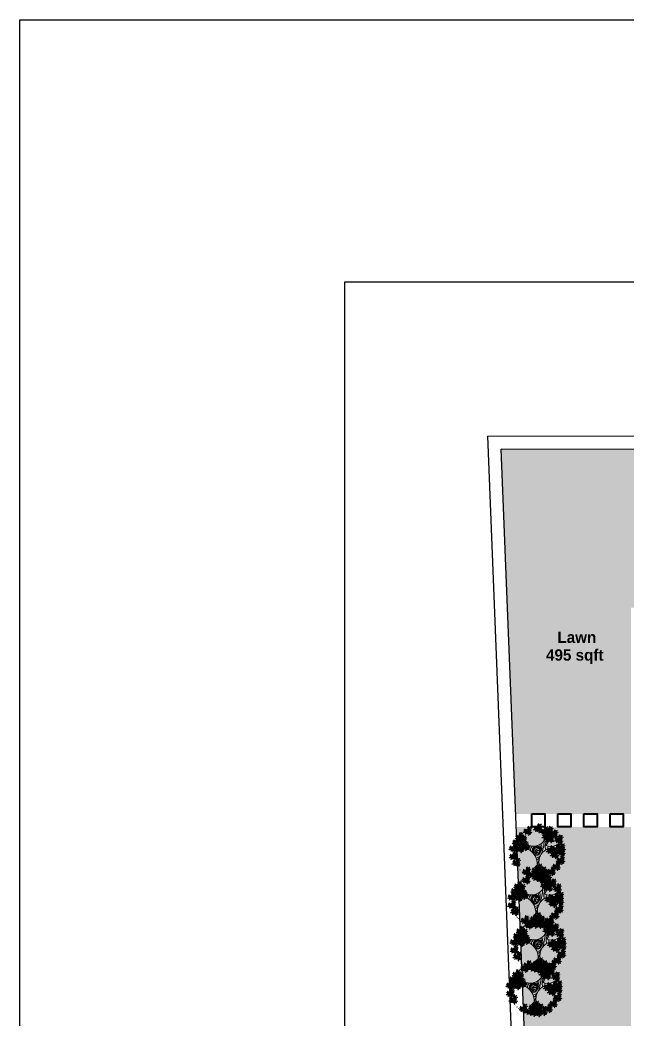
# Model space of a CAD drawing. Header units: feet. Extents: x 3576 to 8206, y -9151 to -6616.
# Drawn here: x 4597 to 5024, y -8422 to -7719 of the extents above; entities that cross this region are included whole.
import ezdxf

# ---------------------------------------------------------------- set-up
doc = ezdxf.new("R2010")
doc.units = ezdxf.units.FT
doc.linetypes.add('ACAD_ISO07W100', pattern=[3, 0, -3])
doc.layers.get('0').update_dxf_attribs({"linetype": 'CONTINUOUS', "lineweight": 40})
for name, color, linetype, lineweight in [('A-GFLR-MBND', 12, 'CONTINUOUS', 5), ('Landscape', 114, 'CONTINUOUS', 5), ('pathway', 7, 'CONTINUOUS', 18), ('text', 47, 'CONTINUOUS', 25), ('Wall1', 7, 'CONTINUOUS', 40)]:
    doc.layers.add(name, color=color, linetype=linetype, lineweight=lineweight)
doc.styles.add('ROMANS', font='sanss___.ttf')
pattern_1 = [(90, (-2170.3763, -1033.5855), (-3.5921, 3.5921), [0.9525, -6.2317]), (45, (-2170.3763, -1033.5855), (-3.5921024, 3.5921024), [0.9525, -4.1275]), (135, (-2170.3763, -1033.5855), (-3.5921024, -3.5921024), [0.9525, -4.1275])]

# ---------------------------------------------------------------- blocks, each defined once
blk = doc.blocks.new('TREE11')
at = {"color": 58, "linetype": 'ACAD_ISO07W100'}
blk.add_circle((-519.1, -106.2), 73.9, dxfattribs=at)
at = {"color": 56}
for centre, radius, start, end in [((-620.7, -120.5), 84.3, 24.1035, 53.2983), ((-511.2, -37), 50.3, 189.3538, 231.1951), ((-504.8, -48.2), 41, 163.6515, 348.6808), ((-557.4, -54.5), 35.5, 215.8345, 292.5006), ((-537.7, -31.2), 81.5, 314.2902, 339.5721), ((-490.5, 54.4), 145.5, 274.022, 286.8209), ((-463.9, -69.5), 5.45, 82.8633, 135.4731), ((-557.4, -158.1), 69.3, 103.7789, 120.4875), ((-516, -102.1), 23.4, 7.0113, 35.7684), ((-516, -102.1), 25.9, 9.0483, 33.4487), ((-524.6, -144), 7.36, 5.7474, 72.6741), ((-553.4, -146.9), 30.5, 288.7365, 327.4452), ((-530.7, -165.5), 8.83, 352.0274, 72.8911), ((-527, -163.8), 0.75, 356.3878, 150.4198), ((-527, -159.9), 5.14, 350.6397, 88.6577), ((-463.3, -161.5), 63, 182.1324, 197.0268), ((-415.6, -165.1), 106.4, 170.97, 188.0512), ((-519.9, -148.5), 0.75, 8.8483, 170.97), ((-469.9, -140.7), 49.9, 188.8483, 228.6477)]:
    blk.add_arc(centre, radius, start, end, dxfattribs=at)
at = {"color": 78}
for centre, radius, start, end in [((-620.7, -120.5), 86.8, 47.2446, 52.9944), ((-511.2, -37), 52.8, 190.6769, 200.95), ((-561.3, -56.2), 0.75, 227.2446, 20.95), ((-430.7, -20.7), 123.6, 189.1485, 206.1613), ((-519.4, -2.3), 102.9, 228.2749, 238.0732), ((-566.3, -89.5), 25.9, 336.9416, 38.1547), ((-544.2, -86.6), 0.75, 299.0722, 51.2503), ((-542.3, -75.7), 0.75, 231.1951, 33.3906), ((-532.3, -85.3), 1.5, 192.0895, 198.9797), ((-504.6, -97.6), 15.7, 1.2766, 40.9426), ((-484.6, -81.4), 8.6, 330.0655, 23.1295), ((-476.9, -84.3), 7.13, 45.9388, 82.3641), ((-472.4, -85.6), 9.68, 74.8472, 105.4798), ((-465.4, -72.1), 6.16, 78.4489, 118.2848), ((-463.1, -92.5), 8.45, 18.8209, 39.6049), ((-461.8, -95.9), 10.7, 35.5737, 56.4082), ((-574.3, -90.2), 0.75, 294.9015, 50.3418), ((-571.7, -75.3), 18.6, 270.3058, 308.5219), ((-563.5, -87), 6.37, 271.1588, 332.3229), ((-559.6, -90.5), 3.14, 270.3372, 10.6308), ((-555.3, -92.2), 7.39, 326.2332, 26.6904), ((-519.1, -106.2), 5.71, 65.9354, 228.2326), ((-519.1, -106.2), 4.71, 65.9354, 231.3605), ((-516.2, -101.7), 8.32, 304.2496, 120.6471), ((-517.8, -103.2), 1.5, 356.4939, 65.9354), ((-480.3, -90), 0.75, 134.2902, 274.022), ((-477.8, -90.6), 3.44, 288.8848, 5.4338), ((-873.1, -115.7), 401.2, 3.1934, 3.6722), ((-458.4, -90.7), 0.75, 104.749, 249.9134), ((-503, -297.9), 211.2, 74.3886, 77.8849), ((-547, 1281.2), 1374, 273.6865, 274.1657), ((-463.1, -92.5), 8.45, 338.406, 1.0961), ((-461.8, -95.9), 10.7, 353.2333, 14.8973)]:
    blk.add_arc(centre, radius, start, end, dxfattribs=at)
at = {"color": 58}
for centre, radius, start, end in [((-421.9, -69.4), 115.7, 181.7506, 201.9548), ((-505.4, -93.3), 25.3, 153.369, 217.6505), ((-501, -96.7), 26.4, 151.934, 213.4232), ((-564.7, -135.7), 42.3, 293.9879, 131.9406), ((-510.5, -103.4), 20.8, 206.4755, 259.877), ((-516, -102.1), 12.4, 323.065, 156.8903), ((-516, -102.1), 13.4, 342.0557, 147.96), ((-519.3, -103.4), 7, 310.7073, 191.1031), ((-515.4, -101.2), 10.2, 281.129, 174.0494), ((-515, -104.6), 11.3, 201.537, 298.5269), ((-515.4, -102.6), 11.6, 228.0671, 323.065), ((-521.9, -109.3), 1.5, 228.2326, 282.7512), ((-523.4, -102.9), 7.08, 280.709, 356.4939), ((-523.4, -102.9), 8.08, 280.709, 356.4939), ((-523.4, -102.9), 8.08, 282.7512, 356.4939), ((-469.9, -140.7), 47.4, 59.1032, 230.7684), ((-517.8, -103.2), 2.5, 356.4939, 65.9354), ((-513.7, -109.7), 1.5, 136.0407, 281.129), ((-516, -102.1), 18.4, 359.3559, 44.8285), ((-507.7, -111.7), 19.6, 201.2487, 245.3362), ((-500.7, -123.3), 22.8, 189.7999, 223.5077)]:
    blk.add_arc(centre, radius, start, end, dxfattribs=at)
blk = doc.blocks.new('CREEPERS1')
at = {"layer": 'Landscape', "color": 62}
for p, q in [((-0.44, 0.15), (-0.47, 0.12)), ((-0.47, 0.12), (-0.43, 0.12)), ((-0.4, 0.17), (-0.44, 0.15)), ((-0.43, 0.12), (-0.41, 0.14)), ((-0.41, 0.14), (-0.37, 0.13)), ((-0.37, 0.16), (-0.4, 0.17)), ((-0.34, 0.01), (-0.4, -0.11)), ((-0.3, 0.15), (-0.37, 0.16)), ((-0.37, 0.13), (-0.36, 0.12)), ((-0.36, 0.12), (-0.29, 0.06)), ((-0.22, -0.01), (-0.34, 0.01)), ((-0.23, 0.07), (-0.3, 0.15)), ((-0.29, 0.06), (-0.27, 0.06)), ((-0.25, 0.35), (-0.28, 0.29)), ((-0.28, 0.29), (-0.25, 0.24)), ((-0.27, 0.06), (-0.23, 0.04)), ((-0.24, 0.29), (-0.25, 0.35)), ((-0.25, 0.24), (-0.21, 0.15)), ((-0.21, 0.25), (-0.24, 0.29)), ((-0.18, 0.04), (-0.23, 0.07)), ((-0.23, 0.04), (-0.18, 0.04)), ((-0.22, -0.01), (-0.19, 0.02)), ((-0.19, 0), (-0.22, -0.01)), ((-0.15, 0.18), (-0.21, 0.25)), ((-0.21, 0.15), (-0.18, 0.04)), ((-0.19, 0.02), (-0.2, -0.04)), ((-0.18, 0.04), (-0.19, 0)), ((-0.19, -0.01), (-0.16, 0.02)), ((-0.16, 0.02), (-0.15, -0.04)), ((-0.12, 0), (-0.16, 0.02)), ((-0.16, 0.02), (-0.09, 0.02)), ((-0.14, 0.11), (-0.15, 0.18)), ((-0.15, 0.06), (-0.09, 0.1)), ((-0.13, 0.06), (-0.15, 0.06)), ((-0.12, 0.11), (-0.14, 0.11)), ((-0.14, 0.11), (-0.14, 0.11)), ((-0.1, 0.28), (-0.13, 0.25)), ((-0.13, 0.25), (-0.09, 0.25)), ((-0.09, 0.06), (-0.13, 0.06)), ((-0.1, 0.14), (-0.12, 0.11)), ((-0.06, 0.3), (-0.1, 0.28)), ((-0.06, 0.2), (-0.1, 0.14)), ((-0.09, 0.25), (-0.06, 0.27)), ((-0.09, 0.1), (-0.04, 0.18)), ((-0.05, 0.03), (-0.09, 0.06)), ((-0.09, 0.02), (0, 0)), ((-0.02, 0.29), (-0.06, 0.3)), ((-0.06, 0.27), (-0.03, 0.26)), ((-0.05, 0.23), (-0.06, 0.2)), ((-0.04, 0.18), (-0.05, 0.23)), ((0, 0.14), (-0.05, 0.02)), ((0.02, 0.04), (-0.05, 0.03)), ((-0.05, 0.02), (-0.03, 0.03)), ((-0.03, 0.26), (-0.02, 0.25)), ((-0.03, 0.03), (-0.01, 0.07)), ((0.04, 0.28), (-0.02, 0.29)), ((-0.02, 0.25), (0.06, 0.19)), ((-0.01, 0.07), (0.02, 0.11)), ((0.12, 0.12), (0, 0.14)), ((0, 0), (0.06, 0.03)), ((0.02, 0.11), (0.07, 0.09)), ((0.06, 0.05), (0.02, 0.04)), ((0.08, 0.01), (0.02, -0.04)), ((0.12, 0.2), (0.04, 0.28)), ((0.1, 0.48), (0.06, 0.42)), ((0.06, 0.42), (0.1, 0.37)), ((0.06, 0.19), (0.08, 0.19)), ((0.06, 0.03), (0.06, 0.05)), ((0.07, 0.09), (0.12, 0.12)), ((0.08, 0.19), (0.11, 0.17)), ((0.14, 0.09), (0.08, 0.01)), ((0.1, 0.42), (0.1, 0.48)), ((0.13, 0.38), (0.1, 0.42)), ((0.1, 0.37), (0.14, 0.28)), ((0.1, -0.02), (0.14, 0.01)), ((0.11, 0.17), (0.16, 0.17)), ((0.16, 0.17), (0.12, 0.2)), ((0.12, 0.12), (0.16, 0.15)), ((0.15, 0.13), (0.12, 0.12)), ((0.2, 0.31), (0.13, 0.38)), ((0.14, 0.28), (0.16, 0.17)), ((0.16, 0.15), (0.14, 0.09)), ((0.14, 0.01), (0.16, 0.06)), ((0.16, 0.17), (0.15, 0.13)), ((0.15, 0.12), (0.18, 0.15)), ((0.16, 0.06), (0.15, 0.12)), ((0.18, 0.15), (0.25, 0.15)), ((0.22, 0.13), (0.18, 0.15)), ((0.18, 0.15), (0.2, 0.08)), ((0.2, 0.24), (0.2, 0.31)), ((0.2, 0.24), (0.2, 0.24)), ((0.22, 0.24), (0.2, 0.24)), ((0.2, 0.19), (0.25, 0.23)), ((0.22, 0.19), (0.2, 0.19)), ((0.2, 0.08), (0.25, -0.01)), ((0.24, 0.27), (0.22, 0.24)), ((0.26, 0.18), (0.22, 0.19)), ((0.25, 0.08), (0.22, 0.13)), ((0.28, 0.33), (0.24, 0.27)), ((0.24, 0.05), (0.25, 0.08)), ((0.27, 0), (0.24, 0.05)), ((0.25, 0.23), (0.31, 0.31)), ((0.25, 0.15), (0.34, 0.13)), ((0.29, 0.16), (0.26, 0.18)), ((0.34, -0.04), (0.27, 0)), ((0.29, 0.36), (0.28, 0.33)), ((0.31, 0.31), (0.29, 0.36)), ((0.36, 0.16), (0.29, 0.16)), ((0.34, 0.13), (0.4, 0.16)), ((-0.38, -0.1), (-0.35, -0.06)), ((-0.35, -0.06), (-0.32, -0.02)), ((-0.32, -0.02), (-0.27, -0.04)), ((-0.27, -0.04), (-0.22, -0.01)), ((-0.2, -0.04), (-0.26, -0.12)), ((-0.21, -0.12), (-0.19, -0.07)), ((-0.19, -0.07), (-0.19, -0.01)), ((-0.15, -0.04), (-0.1, -0.14)), ((-0.1, -0.05), (-0.12, 0)), ((-0.1, -0.08), (-0.1, -0.05)), ((-0.08, -0.13), (-0.1, -0.08)), ((0.02, -0.04), (0.02, -0.1)), ((0.02, -0.1), (0.06, -0.08)), ((0.06, -0.08), (0.1, -0.02)), ((0.25, -0.01), (0.29, -0.04)), ((0.29, -0.04), (0.34, -0.04))]:
    blk.add_line(p, q, dxfattribs=at)
at = {"layer": 'Landscape', "color": 116}
for p, q in [((0.1, 0.08), (0.07, 0.02)), ((0.07, 0.02), (0.1, -0.03)), ((0.1, 0.02), (0.1, 0.08)), ((0.14, -0.01), (0.1, 0.02)), ((0.4, 0.18), (0.36, 0.16)), ((0.4, 0.16), (0.4, 0.18)), ((-0.4, -0.11), (-0.38, -0.1)), ((-0.26, -0.12), (-0.33, -0.17)), ((-0.33, -0.17), (-0.32, -0.23)), ((-0.32, -0.23), (-0.29, -0.21)), ((-0.29, -0.21), (-0.25, -0.15)), ((-0.25, -0.15), (-0.21, -0.12)), ((-0.1, -0.12), (-0.12, -0.15)), ((-0.12, -0.15), (-0.09, -0.15)), ((-0.05, -0.1), (-0.1, -0.12)), ((-0.1, -0.14), (-0.05, -0.17)), ((-0.09, -0.15), (-0.06, -0.13)), ((-0.01, -0.17), (-0.08, -0.13)), ((-0.06, -0.13), (-0.03, -0.13)), ((-0.02, -0.11), (-0.05, -0.1)), ((-0.05, -0.17), (-0.01, -0.17)), ((0, -0.26), (-0.05, -0.37)), ((-0.05, -0.37), (-0.03, -0.37)), ((-0.03, -0.13), (-0.01, -0.14)), ((-0.03, -0.37), (-0.01, -0.33)), ((0.04, -0.12), (-0.02, -0.11)), ((-0.01, -0.14), (0.06, -0.2)), ((-0.01, -0.33), (0.02, -0.29)), ((0.12, -0.27), (0, -0.26)), ((0.02, -0.29), (0.07, -0.31)), ((0.08, -0.39), (0.02, -0.44)), ((0.02, -0.44), (0.02, -0.49)), ((0.02, -0.49), (0.06, -0.47)), ((0.12, -0.2), (0.04, -0.12)), ((0.06, -0.2), (0.08, -0.21)), ((0.06, -0.47), (0.1, -0.42)), ((0.07, -0.31), (0.12, -0.27)), ((0.08, -0.21), (0.11, -0.23)), ((0.14, -0.31), (0.08, -0.39)), ((0.1, -0.03), (0.14, -0.11)), ((0.1, -0.42), (0.14, -0.38)), ((0.11, -0.23), (0.16, -0.22)), ((0.16, -0.22), (0.12, -0.2)), ((0.12, -0.27), (0.16, -0.24)), ((0.16, -0.26), (0.12, -0.27)), ((0.2, -0.09), (0.14, -0.01)), ((0.14, -0.11), (0.16, -0.22)), ((0.16, -0.24), (0.14, -0.31)), ((0.14, -0.38), (0.16, -0.33)), ((0.15, -0.27), (0.18, -0.25)), ((0.16, -0.33), (0.15, -0.27)), ((0.16, -0.22), (0.16, -0.26)), ((0.18, -0.25), (0.25, -0.24)), ((0.18, -0.25), (0.2, -0.31)), ((0.22, -0.27), (0.18, -0.25)), ((0.2, -0.16), (0.2, -0.09)), ((0.2, -0.16), (0.2, -0.16)), ((0.23, -0.16), (0.2, -0.16)), ((0.2, -0.21), (0.26, -0.16)), ((0.22, -0.21), (0.2, -0.21)), ((0.2, -0.31), (0.25, -0.41)), ((0.26, -0.21), (0.22, -0.21)), ((0.25, -0.31), (0.22, -0.27)), ((0.24, -0.13), (0.23, -0.16)), ((0.28, -0.06), (0.24, -0.13)), ((0.24, -0.35), (0.25, -0.31)), ((0.27, -0.39), (0.24, -0.35)), ((0.25, -0.24), (0.34, -0.27)), ((0.25, -0.41), (0.29, -0.44)), ((0.26, -0.16), (0.31, -0.09)), ((0.29, -0.24), (0.26, -0.21)), ((0.34, -0.44), (0.27, -0.39)), ((0.29, -0.04), (0.28, -0.06)), ((0.31, -0.09), (0.29, -0.04)), ((0.37, -0.23), (0.29, -0.24)), ((0.29, -0.44), (0.34, -0.44)), ((0.34, -0.27), (0.4, -0.24)), ((0.4, -0.22), (0.37, -0.23)), ((0.4, -0.24), (0.4, -0.22))]:
    blk.add_line(p, q, dxfattribs=at)
blk = doc.blocks.new('TREE12')
at = {"color": 0, "xscale": 0.0046874999999886, "yscale": 0.0046874999999886, "zscale": 0.0046874999999886}
blk.add_blockref('TREE11', (2.398, 0.509), dxfattribs=at)
at = {"layer": 'pathway', "xscale": -0.1336650230759062, "yscale": -0.13101211490957, "zscale": 0.1336650230759091}
for p in [(-0.258, 0.249), (-0.192, 0.299), (-0.154, 0.225), (-0.129, 0.298), (-0.039, 0.333), (0.102, 0.298), (0.212, 0.212), (-0.326, 0.181), (-0.206, 0.196), (0.143, 0.088), (0.168, 0.175), (0.189, 0.116), (0.253, 0.148), (-0.358, 0.012), (-0.355, 0.065), (-0.298, 0.05), (-0.268, -0.021), (-0.214, 0.034), (0.205, 0.059), (0.295, -0.048), (0.298, 0.064), (-0.35, -0.099), (-0.292, -0.184), (0.256, -0.134), (-0.222, -0.254), (-0.152, -0.294), (-0.098, -0.256), (-0.08, -0.311), (-0.045, -0.213), (-0.013, -0.305), (-0.01, -0.236), (0.033, -0.294), (0.118, -0.256)]:
    blk.add_blockref('CREEPERS1', p, dxfattribs=at)

msp = doc.modelspace()

# ---------------------------------------------------------------- hatches: boundary and pattern name
at = {"layer": 'Landscape', "lineweight": 25}
h = msp.add_hatch(dxfattribs=at)
h.set_pattern_fill('GRASS', color=62, scale=0.2, style=0)
h.set_pattern_definition(pattern_1)
h.paths.add_polyline_path([(4935.2386, -8020.7356), (5348.8386, -8021.4158), (5348.8386, -8132.2092), (5096.969, -8132.2092), (5026.5342, -8132.2092), (5026.528, -8277.4574), (4945.4514, -8277.5395)])
h = msp.add_hatch(dxfattribs=at)
h.set_pattern_fill('GRASS', color=62, scale=0.2, style=0)
h.set_pattern_definition(pattern_1)
h.paths.add_polyline_path([(4978.5216, -8612.432), (4958.7696, -8612.432), (4966.8527, -8815.6858), (4974.883, -8833.5473), (4993.0494, -8840.8614), (5362.5751, -8840.8614), (5362.5817, -8753.8352), (4978.5109, -8753.8061)])
h.paths.add_polyline_path([(4952.1678, -8446.4266), (4978.5342, -8446.4266), (4978.5342, -8446.4293), (5026.5342, -8446.4293), (5026.5342, -8286.6574), (4945.8139, -8286.657)])

# ---------------------------------------------------------------- linework, layer by layer
at = {"layer": 'A-GFLR-MBND', "color": 1, "lineweight": 30}
for points in [[(4596.5945, -7718.7194), (8205.9844, -7718.7194), (8205.9844, -9150.8421), (4596.5945, -9150.8421)], [(6409.9933, -9006.5601), (4825.2107, -9006.5601), (4825.2107, -7903.0819), (6409.9933, -7903.0819)]]:
    msp.add_lwpolyline(points, close=True, dxfattribs=at)
at = {"layer": 'Wall1', "color": 7, "lineweight": 30}
for p, q in [((6075.0051, -8013.6102), (4925.873, -8011.7202)), ((6075.0051, -8013.6102), (4925.873, -8011.7202)), ((4957.8598, -8816.0435), (4925.873, -8011.7202)), ((6066.2359, -8022.5958), (4935.2386, -8020.7356)), ((6066.2359, -8022.5958), (4935.2386, -8020.7356)), ((4966.8527, -8815.6858), (4935.2386, -8020.7356))]:
    msp.add_line(p, q, dxfattribs=at)
at = {"layer": 'Wall1', "color": 7, "lineweight": 40}
for points in [[(4956.7255, -8277.457), (4965.9255, -8277.457), (4965.9255, -8286.657), (4956.7255, -8286.657)], [(4975.1255, -8277.457), (4984.3255, -8277.457), (4984.3255, -8286.657), (4975.1255, -8286.657)], [(4993.5255, -8277.457), (5002.7255, -8277.457), (5002.7255, -8286.657), (4993.5255, -8286.657)], [(5011.9255, -8277.457), (5021.1255, -8277.457), (5021.1255, -8286.657), (5011.9255, -8286.657)]]:
    msp.add_lwpolyline(points, close=True, dxfattribs=at)

# ---------------------------------------------------------------- block references
at = {"layer": 'Landscape', "xscale": -51.43109310235013, "yscale": 51.43109310233011, "zscale": 51.43109310233094}
for p in [(4959.266, -8304.8176), (4958.2066, -8339.1433), (4959.9327, -8370.7345), (4957.1299, -8401.2464)]:
    msp.add_blockref('TREE12', p, dxfattribs=at)

# ---------------------------------------------------------------- texts
at = {"layer": 'text', "color": 5, "char_height": 8, "width": 2.842170943040401e-14, "attachment_point": 1, "style": 'ROMANS'}
for s, insert in [('{\\fStylus BT|b1|i0|c0|p34;\\C7;Lawn}', (4974.8616, -8149.1147)), ('{\\fStylus BT|b1|i0|c0|p34;\\C7;495 sqft}', (4966.8373, -8161.6065))]:
    msp.add_mtext(s, dxfattribs=dict(at, insert=insert))

doc.saveas('drawing.dxf')
